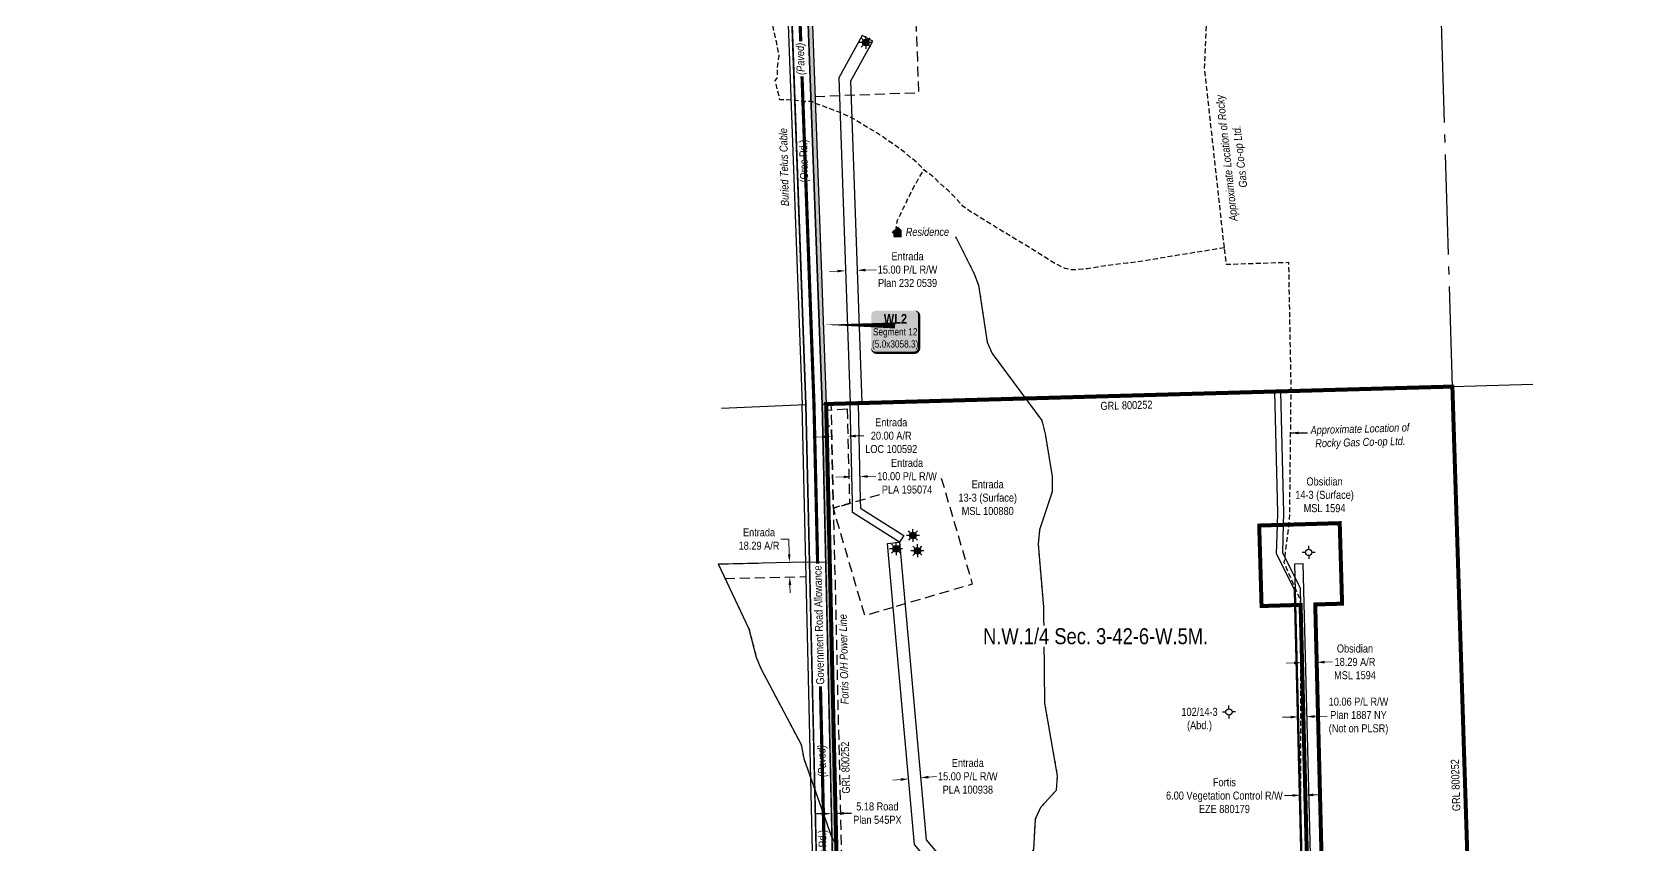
# Model space of a CAD drawing. Extents: x 632269 to 650517, y 5825252 to 5832959.
# Drawn here: x 648505 to 650517, y 5829055 to 5830070 of the extents above; entities that cross this region are included whole.
import ezdxf
from ezdxf.enums import TextEntityAlignment as Align

# ---------------------------------------------------------------- set-up
doc = ezdxf.new("R2010")
doc.units = 0
doc.header["$LTSCALE"] = 5
doc.header["$PDMODE"] = 35
doc.header["$PDSIZE"] = 10
for name, pattern in [('CENTERLINEX3', [5, 2.5, -1, 0.5, -1]), ('foc-ACCESSROAD', [3.75, 2.5, -1.25]), ('foc-FLOWLINE', [3.75, 2.5, -1.25]), ('foc-QUARTERLINE', [33, 25, -3, 2, -3]), ('foc-WHEELTRACKS', [2, 0.4, -1.6]), ('UG_PIPE', [1.875, 1.25, -0.625])]:
    doc.linetypes.add(name, pattern=pattern)
doc.layers.get('Defpoints').update_dxf_attribs({"color": 9})
for name, color, linetype in [('AS-PIPE-UG', 44, 'UG_PIPE'), ('AS-PIPE-UG-T', 44, 'Continuous'), ('AS-POWER', 104, 'foc-POWER'), ('AS-POWER-T', 104, 'Continuous'), ('AS-RESIDENCE', 14, 'Continuous'), ('AS-ROADS', 254, 'Continuous'), ('AS-TELUS', 224, 'foc-TEL'), ('C-SYMBOL', 7, 'Continuous'), ('C-WS', 13, 'foc-ACCESSROAD'), ('C-WS-S', 8, 'Continuous'), ('CG-NOTES', 7, 'Continuous'), ('F-AR', 190, 'foc-ACCESSROAD'), ('F-EZE', 190, 'foc-FLOWLINE'), ('F-RW', 190, 'Continuous'), ('F-WS', 190, 'foc-ACCESSROAD'), ('F-WS-S', 8, 'Continuous'), ('L-ROAD-T', 7, 'Continuous'), ('L-SEC', 7, 'Continuous'), ('L-SECQ', 8, 'foc-QUARTERLINE'), ('L-TITLEDB', 4, 'Continuous'), ('L-TITLEDB-T', 4, 'Continuous'), ('T-WATER-P3', 160, 'foc-WHEELTRACKS')]:
    doc.layers.add(name, color=color, linetype=linetype)
doc.layers.add('AS-TRAPPER BOUNDARY', color=7, linetype='CENTERLINEX3', true_color=0xb85c00, transparency=0.6)
doc.layers.add('AS-TRAPPER-T', color=7, linetype='Continuous', true_color=0xc26100)
doc.layers.add('P-PROPOSED-WL4', color=7, linetype='Continuous', true_color=0x5b5bc8)
for name, color, linetype, lineweight in [('C-AR-T', 13, 'Continuous', 9), ('C-WS-T', 13, 'Continuous', 9), ('F-AR-T', 190, 'Continuous', 9), ('F-EZE-T', 190, 'Continuous', 9), ('F-RW-T', 190, 'Continuous', 9), ('F-WS-T', 190, 'Continuous', 9), ('T-TEXT', 48, 'Continuous', 18)]:
    doc.layers.add(name, color=color, linetype=linetype, lineweight=lineweight)
doc.styles.add('175L', font='ARIALN.TTF', dxfattribs={"height": 20})
doc.styles.add('80', font='ARIALN.TTF', dxfattribs={"height": 10})
doc.styles.add('80CG', font='ARIALN.TTF', dxfattribs={"height": 10})
doc.styles.add('80L', font='ARIALN.TTF', dxfattribs={"height": 10})
doc.styles.add('80LS', font='ARIALNI.TTF', dxfattribs={"height": 10})
doc.styles.add('BOLD', font='ARIALNB.TTF')
doc.styles.add('foc-LtypeFont', font='ARIALN.TTF', dxfattribs={"height": 7.35})
doc.linetypes.add('foc-POWER', pattern='A,6,-1,["P",foc-LtypeFont,S=0.2,R=0,X=-0.625,Y=-0.75],-1.24,4', length=12.24)
doc.linetypes.add('foc-POWER-NOLINE', pattern='A,0,-4,["P",foc-LtypeFont,S=0.2,R=0,X=-0.625,Y=-0.75],-8.24', length=12.24)
doc.linetypes.add('foc-TEL', pattern='A,2,-1,["T",foc-LtypeFont,S=0.2,R=0,X=-0.425,Y=-0.75],-1.24,8', length=12.24)
doc.linetypes.add('foc-TEL-NOLINE', pattern='A,0,-2,["T",foc-LtypeFont,S=0.2,R=0,X=-0.425,Y=-0.75],-10.24', length=12.24)
doc.linetypes.add('foc-TOPO-flowdirection-NOLINE', pattern='A,0,[">",foc-LtypeFont,S=0.3,R=0,X=0,Y=-0.945],-20,[">",foc-LtypeFont,S=0.3,R=0,X=0,Y=-0.945],0', length=20)
doc.dimstyles.new('Compass 5 000', dxfattribs={"dimscale": 5, "dimtxt": 9, "dimasz": 2, "dimexe": 0.2, "dimexo": 0.0625, "dimgap": 0.5, "dimtad": 0, "dimtih": 1, "dimtoh": 1, "dimzin": 0, "dimdsep": 46, "dimtxsty": '80CG', "dimcen": 0.1, "dimse1": 1, "dimse2": 1, "dimclrd": 256, "dimclrt": 256, "dimaunit": 1, "dimadec": 4, "dimazin": 0, "dimtfac": 0.06, "dimtofl": 0, "dimtmove": 0, "dimatfit": 1, "dimfxl": 0.2, "dimtolj": 1, "dimtzin": 0, "dimlwd": -1, "dimarcsym": 0})

# ---------------------------------------------------------------- blocks, each defined once
blk = doc.blocks.new('*D451')
at = {"layer": 'Defpoints', "color": 0, "transparency": 16777216}
for p in [(650089.8, 5829116.8), (650089.8, 5829116.2), (650095.8, 5829116.3)]:
    blk.add_point(p, dxfattribs=at)
at = {"layer": 'F-EZE-T', "transparency": 16777216}
for p, q in [((650079.8, 5829116.6), (650069.8, 5829116.3)), ((650105.8, 5829117.2), (650115.8, 5829117.5))]:
    blk.add_line(p, q, dxfattribs=at)
for points in [[(650105.7, 5829118.9), (650105.8, 5829115.5), (650095.8, 5829117)], [(650079.7, 5829118.2), (650079.8, 5829114.9), (650089.8, 5829116.8)]]:
    blk.add_solid(points, dxfattribs=at)
at = {"layer": 'F-EZE-T', "transparency": 16777216, "insert": (649994.6, 5829116.3), "char_height": 10, "attachment_point": 5, "style": '80CG'}
blk.add_mtext('\\A1;Fortis\\P6.00 Vegetation Control R/W\\PEZE 880179', dxfattribs=at)
blk = doc.blocks.new('*D480')
at = {"layer": 'Defpoints', "color": 0, "transparency": 16777216}
for p in [(649504, 5829564.1), (649524.1, 5829565.4), (649524.1, 5829564.6)]:
    blk.add_point(p, dxfattribs=at)
at = {"layer": 'F-AR-T', "transparency": 16777216}
for p, q in [((649493.9, 5829564.7), (649483.9, 5829564.4)), ((649534.1, 5829565.7), (649544.1, 5829566))]:
    blk.add_line(p, q, dxfattribs=at)
for points in [[(649493.9, 5829566.3), (649494, 5829563), (649503.9, 5829564.9)], [(649534, 5829567.4), (649534.1, 5829564), (649524.1, 5829565.4)]]:
    blk.add_solid(points, dxfattribs=at)
at = {"layer": 'F-AR-T', "transparency": 16777216, "insert": (649578.3, 5829566), "char_height": 10, "attachment_point": 5, "style": '80CG'}
blk.add_mtext('\\A1;Entrada\\P20.00 A/R\\PLOC 100592', dxfattribs=at)
blk = doc.blocks.new('*D517')
at = {"layer": 'C-AR-T', "transparency": 16777216}
for p, q in [((650081.7, 5829282.2), (650071.7, 5829281.9)), ((650119.9, 5829283.1), (650129.9, 5829283.4))]:
    blk.add_line(p, q, dxfattribs=at)
for points in [[(650081.6, 5829283.8), (650081.7, 5829280.5), (650091.7, 5829282.4)], [(650119.9, 5829284.8), (650120, 5829281.4), (650110, 5829282.9)]]:
    blk.add_solid(points, dxfattribs=at)
at = {"layer": 'Defpoints', "color": 0, "transparency": 16777216}
for p in [(650110, 5829282.9), (650110, 5829279.9), (650091.7, 5829279.4)]:
    blk.add_point(p, dxfattribs=at)
at = {"layer": 'C-AR-T', "transparency": 16777216, "insert": (650157.8, 5829283.4), "char_height": 10, "attachment_point": 5, "style": '80CG'}
blk.add_mtext('\\A1;Obsidian\\P18.29 A/R\\PMSL 1594', dxfattribs=at)
blk = doc.blocks.new('*D626')
at = {"layer": 'Defpoints', "color": 0, "transparency": 16777216}
for p in [(649600.5, 5829132), (649615, 5829138.6), (649615.5, 5829133.4)]:
    blk.add_point(p, dxfattribs=at)
at = {"layer": 'F-RW-T', "transparency": 16777216}
for p, q in [((649625, 5829139.5), (649634.9, 5829140.4)), ((649590.1, 5829136.4), (649580.1, 5829135.5))]:
    blk.add_line(p, q, dxfattribs=at)
for points in [[(649624.8, 5829141.2), (649625.1, 5829137.8), (649615, 5829138.6)], [(649590, 5829138), (649590.3, 5829134.7), (649600.1, 5829137.3)]]:
    blk.add_solid(points, dxfattribs=at)
at = {"layer": 'F-RW-T', "transparency": 16777216, "insert": (649674, 5829140.4), "char_height": 10, "attachment_point": 5, "style": '80CG'}
blk.add_mtext('\\A1;Entrada\\P15.00 P/L R/W\\PPLA 100938', dxfattribs=at)
blk = doc.blocks.new('*D657')
at = {"layer": 'Defpoints', "color": 0, "transparency": 16777216}
for p in [(649529, 5829515.4), (649539, 5829515.6), (649539, 5829515)]:
    blk.add_point(p, dxfattribs=at)
at = {"layer": 'F-RW-T', "transparency": 16777216}
for p, q in [((649519, 5829514.5), (649509, 5829514.3)), ((649549, 5829515.2), (649559, 5829515.4))]:
    blk.add_line(p, q, dxfattribs=at)
for points in [[(649519, 5829516.2), (649519, 5829512.9), (649529, 5829514.7)], [(649548.9, 5829516.8), (649549, 5829513.5), (649539, 5829515)]]:
    blk.add_solid(points, dxfattribs=at)
at = {"layer": 'F-RW-T', "transparency": 16777216, "insert": (649598.1, 5829515.4), "char_height": 10, "attachment_point": 5, "style": '80CG', "bg_fill": 3, "box_fill_scale": 1.1, "bg_fill_color": 256, "bg_fill_true_color": 13158600, "bg_fill_transparency": 0}
blk.add_mtext('\\A1;Entrada\\P10.00 P/L R/W\\PPLA 195074', dxfattribs=at)
blk = doc.blocks.new('*D714')
at = {"layer": 'Defpoints', "color": 0, "transparency": 16777216}
for p in [(649503.6, 5829092.3), (649508.7, 5829094), (649508.8, 5829092.4)]:
    blk.add_point(p, dxfattribs=at)
at = {"layer": 'L-TITLEDB-T', "transparency": 16777216}
for p, q in [((649493.6, 5829093.6), (649483.6, 5829093.4)), ((649518.7, 5829094.2), (649528.7, 5829094.4))]:
    blk.add_line(p, q, dxfattribs=at)
for points in [[(649493.5, 5829095.3), (649493.6, 5829092), (649503.6, 5829093.8)], [(649518.7, 5829095.9), (649518.8, 5829092.5), (649508.7, 5829094)]]:
    blk.add_solid(points, dxfattribs=at)
at = {"layer": 'L-TITLEDB-T', "transparency": 16777216, "insert": (649561, 5829094.4), "char_height": 10, "attachment_point": 5, "style": '80CG'}
blk.add_mtext('\\A1;5.18 Road\\PPlan 545PX', dxfattribs=at)
blk = doc.blocks.new('GAS')
h = blk.add_hatch(color=255)
h.dxf.hatch_style = 1
edge = h.paths.add_edge_path()
edge.add_arc((0, 0), 0.9, 0, 360)
for p, q in [((-0.81, 0), (-1.62, 0)), ((-0.57, 0.57), (-1.14, 1.14)), ((0, 0.81), (0, 1.62)), ((0.57, 0.57), (1.14, 1.14)), ((1.62, 0), (0.81, 0)), ((-0.57, -0.57), (-1.14, -1.14)), ((0, -0.81), (0, -1.62)), ((1.14, -1.14), (0.57, -0.57))]:
    blk.add_line(p, q)
blk.add_circle((0, 0), 0.8)
blk = doc.blocks.new('GABD')
for p, q in [((-0.81, 0), (-1.62, 0)), ((0, 0.81), (0, 1.62)), ((1.62, 0), (0.81, 0)), ((0, -0.81), (0, -1.62))]:
    blk.add_line(p, q)
blk.add_circle((0, 0), 0.8)
blk = doc.blocks.new('*D743')
at = {"layer": 'Defpoints', "color": 0, "transparency": 16777216}
for p in [(649395.3, 5829406.6), (649451.1, 5829407.9), (649395.7, 5829388.3)]:
    blk.add_point(p, dxfattribs=at)
at = {"layer": 'F-AR-T', "transparency": 16777216}
for p, q in [((649450.4, 5829436.9), (649440.4, 5829436.9)), ((649450.9, 5829417.9), (649450.4, 5829436.9)), ((649451.7, 5829379.6), (649452, 5829369.6))]:
    blk.add_line(p, q, dxfattribs=at)
for points in [[(649452.5, 5829417.9), (649449.2, 5829417.9), (649451.1, 5829407.9)], [(649453.4, 5829379.6), (649450.1, 5829379.6), (649451.5, 5829389.6)]]:
    blk.add_solid(points, dxfattribs=at)
at = {"layer": 'F-AR-T', "transparency": 16777216, "insert": (649413.1, 5829436.9), "char_height": 10, "attachment_point": 5, "style": '80CG'}
blk.add_mtext('\\A1;Entrada\\P18.29 A/R', dxfattribs=at)
blk = doc.blocks.new('*D744')
at = {"layer": 'Defpoints', "color": 0, "transparency": 16777216}
for p in [(649470.2, 5830341.3), (649483.3, 5829838.8), (649488.5, 5829838.9)]:
    blk.add_point(p, dxfattribs=at)
at = {"layer": 'L-TITLEDB-T', "transparency": 16777216}
for p, q in [((649455, 5830340.8), (649445, 5830340.4)), ((649480.2, 5830341.7), (649502.6, 5830342.5))]:
    blk.add_line(p, q, dxfattribs=at)
for points in [[(649454.9, 5830342.5), (649455.1, 5830339.1), (649465, 5830341.2)], [(649480.1, 5830343.4), (649480.2, 5830340), (649470.2, 5830341.3)]]:
    blk.add_solid(points, dxfattribs=at)
at = {"layer": 'L-TITLEDB-T', "transparency": 16777216, "insert": (649534.9, 5830342.5), "char_height": 10, "attachment_point": 5, "style": '80CG'}
blk.add_mtext('\\A1;5.18 Road\\PPlan 545PX', dxfattribs=at)
blk = doc.blocks.new('*D746')
at = {"layer": 'Defpoints', "color": 0, "transparency": 16777216}
for p in [(649520.9, 5829778), (649535.9, 5829778.5), (649536.1, 5829772.7)]:
    blk.add_point(p, dxfattribs=at)
at = {"layer": 'F-RW-T', "transparency": 16777216}
for p, q in [((649511.1, 5829771.8), (649501.1, 5829771.4)), ((649546.1, 5829773), (649559.7, 5829773.5))]:
    blk.add_line(p, q, dxfattribs=at)
for points in [[(649511.1, 5829773.4), (649511.2, 5829770.1), (649521.1, 5829772.1)], [(649546, 5829774.7), (649546.2, 5829771.3), (649536.1, 5829772.7)]]:
    blk.add_solid(points, dxfattribs=at)
at = {"layer": 'F-RW-T', "transparency": 16777216, "insert": (649598.7, 5829773.5), "char_height": 10, "attachment_point": 5, "style": '80CG', "bg_fill": 3, "box_fill_scale": 1.1, "bg_fill_color": 256, "bg_fill_true_color": 13158600, "bg_fill_transparency": 0}
blk.add_mtext('\\A1;Entrada\\P15.00 P/L R/W\\PPlan 232 0539', dxfattribs=at)
blk = doc.blocks.new('res_occ')
for points in [[(0.1, 0.89), (-1.26, -0.37), (1.46, -0.37)], [(-0.9, -1.43), (1.1, -1.43), (1.1, -0.37), (-0.9, -0.37)]]:
    blk.add_hatch(color=14).paths.add_polyline_path(points)
at = {"color": 14}
for points in [[(0.1, 0.89), (-1.26, -0.37), (1.46, -0.37)], [(-0.9, -1.43), (1.1, -1.43), (1.1, -0.37), (-0.9, -0.37)]]:
    blk.add_lwpolyline(points, close=True, dxfattribs=at)
blk = doc.blocks.new('*U755')
h = blk.add_hatch(color=254)
edge = h.paths.add_edge_path()
edge.add_line((-24, -34.1), (24, -34.1))
edge.add_arc((24, -28.1), 6, 270, 360)
edge.add_line((30, -28.1), (30, 12.5))
edge.add_arc((24, 12.5), 6, 0, 90)
edge.add_line((24, 18.5), (-24, 18.5))
edge.add_arc((-24, 12.5), 6, 90, 180)
edge.add_line((-30, 12.5), (-30, -28.1))
edge.add_arc((-24, -28.1), 6, 180, 270)
at = {"layer": 'P-PROPOSED-WL4', "flags": 128}
blk.add_lwpolyline([(-89.9, 0.9, 0, 7.5, 0), (0, 0, 0, 0, 0)], format="xyseb", dxfattribs=at)
blk.add_lwpolyline([(-24, -34.1, 3, 3, 0), (24, -34.1, 3, 3, 0.414214), (30, -28.1, 3, 3, 0), (30, 12.5, 3, 0, 0.414214), (24, 18.5, 0, 0, 0), (-24, 18.5, 0, 0, 0.414214), (-30, 12.5, 0, 0, 0), (-30, -28.1, 0, 3, 0.414214)], format="xyseb", close=True, dxfattribs=at)
at = {"layer": 'P-PROPOSED-WL4'}
for tag, p, height, style in [('TEMP_AREA_W1_001', (-9.2, 2.2), 12, 'BOLD'), ('ENTER_TEXT_001', (-30.7, -12.9), 9, '80')]:
    blk.add_attdef(tag, p, '', height=height, dxfattribs=dict(at, style=style))
blk = doc.blocks.new('*D814')
at = {"layer": 'Defpoints', "color": 0, "transparency": 16777216}
for p in [(650087.3, 5829214.8), (650097.4, 5829215.1), (650097.4, 5829214.9)]:
    blk.add_point(p, dxfattribs=at)
at = {"layer": 'F-RW-T', "transparency": 16777216}
for p, q in [((650077.3, 5829214.4), (650067.3, 5829214.2)), ((650107.4, 5829215.2), (650123.1, 5829215.6))]:
    blk.add_line(p, q, dxfattribs=at)
for points in [[(650077.3, 5829216.1), (650077.4, 5829212.8), (650087.3, 5829214.7)], [(650107.3, 5829216.9), (650107.4, 5829213.5), (650097.4, 5829214.9)]]:
    blk.add_solid(points, dxfattribs=at)
at = {"layer": 'F-RW-T', "transparency": 16777216, "insert": (650162.2, 5829215.6), "char_height": 10, "attachment_point": 5, "style": '80CG'}
blk.add_mtext('\\A1;10.06 P/L R/W\\PPlan 1887 NY\\P(Not on PLSR)', dxfattribs=at)

msp = doc.modelspace()

# ---------------------------------------------------------------- hatches: boundary and pattern name
at = {"layer": 'P-PROPOSED-WL4', "linetype": 'Continuous'}
h = msp.add_hatch(color=256, dxfattribs=at)
h.dxf.hatch_style = 1
edge = h.paths.add_edge_path()
edge.add_line((649427.713, 5831216.814), (649414.251, 5831639.935))
edge.add_line((649414.251, 5831639.935), (649419.104, 5831644.596))
edge.add_line((649419.104, 5831644.596), (649432.76, 5831215.383))
edge.add_line((649432.76, 5831215.383), (649394.387, 5831157.346))
edge.add_arc((649254.543, 5831028.572), 190.103, 2.039974, 42.640311, ccw=False)
edge.add_line((649444.526, 5831035.339), (649467.713, 5830408.95))
edge.add_line((649467.713, 5830408.95), (649496.996, 5829605.603))
edge.add_line((649496.996, 5829605.603), (649515.473, 5828800.813))
edge.add_line((649515.473, 5828800.813), (649518.43, 5828671.992))
edge.add_line((649518.43, 5828671.992), (649493.122, 5828671.411))
edge.add_line((649493.122, 5828671.411), (649493.954, 5828636.157))
edge.add_line((649493.954, 5828636.157), (649488.775, 5828636.038))
edge.add_line((649488.775, 5828636.038), (649488.66, 5828641.036))
edge.add_line((649488.66, 5828641.036), (649488.842, 5828641.04))
edge.add_line((649488.842, 5828641.04), (649488.032, 5828676.294))
edge.add_line((649488.032, 5828676.294), (649513.318, 5828676.874))
edge.add_line((649513.318, 5828676.874), (649510.476, 5828800.698))
edge.add_line((649510.476, 5828800.698), (649491.999, 5829605.455))
edge.add_line((649491.999, 5829605.455), (649462.718, 5830408.768))
edge.add_line((649462.718, 5830408.768), (649439.531, 5831035.161))
edge.add_arc((649254.543, 5831028.572), 185.104, 2.039974, 43.848465)
edge.add_line((649388.036, 5831156.804), (649427.713, 5831216.814))

# ---------------------------------------------------------------- linework, layer by layer
at = {"layer": 'AS-PIPE-UG', "flags": 128}
for points in [[(649994.549, 5829801.086), (649969.874, 5830025.258), (649974.359, 5830127.556), (649948.034, 5830288.56), (649898.506, 5830367.637), (649874.135, 5830431.587), (649715.373, 5830711.267), (649684.081, 5830697.057)], [(649994.565, 5829800.966), (649983.766, 5829799.25), (649969.946, 5829796.658), (649957.098, 5829794.881), (649945.472, 5829792.818), (649933.067, 5829790.927), (649921.763, 5829789.024), (649909.984, 5829786.881), (649897.762, 5829784.878), (649884.915, 5829783.189), (649872.986, 5829781.658), (649861.888, 5829780.361), (649849.487, 5829778.731), (649835.905, 5829776.756), (649823.366, 5829774.691), (649813.113, 5829773.592), (649803.764, 5829773.316), (649795.547, 5829774.794), (649783.537, 5829780.789), (649770.307, 5829789.239), (649756.765, 5829797.65), (649743.035, 5829805.953), (649728.132, 5829815.022), (649715.578, 5829822.453), (649702.32, 5829830.625), (649689.906, 5829838.404), (649678.26, 5829845.539), (649667.953, 5829852.642), (649658.612, 5829862.993), (649649.006, 5829872.827), (649638.656, 5829881.737), (649629.469, 5829890.657), (649619.504, 5829897.83), (649611.448, 5829906.505), (649598.378, 5829917.289), (649585.691, 5829926.993), (649571.756, 5829936.65), (649558.513, 5829945.575), (649546.649, 5829952.371), (649536.627, 5829958.833), (649526.318, 5829964.688), (649513.997, 5829969.923), (649501.814, 5829974.574), (649491.698, 5829978.351), (649482.016, 5829981.942), (649478.957, 5829983.549), (649478.321, 5829983.606), (649475.123, 5829983.793), (649474.82, 5829983.74), (649471.226, 5829983.56), (649470.436, 5829983.053), (649464.366, 5829984.221), (649459.47, 5829984.93), (649453.221, 5829985.325), (649447.639, 5829985.586), (649442.407, 5829985.739), (649439.209, 5829985.742), (649433.469, 5830010.019), (649435.935, 5830012.837), (649436.117, 5830025.697), (649438.397, 5830041.008), (649430.138, 5830079.921), (649424.66, 5830102.904), (649422.845, 5830114.286), (649427.636, 5830129.489), (649430.048, 5830140.251), (649427.423, 5830148.925), (649421.891, 5830157.097), (649415.124, 5830160.388), (649394.676, 5830160.149), (649381.518, 5830160.189), (649365.815, 5830160.368), (649352.861, 5830160.688), (649340.373, 5830161.228)], [(649585.899, 5829821.976), (649584.524, 5829826.108), (649586.021, 5829835.552), (649590.04, 5829842.481), (649593.667, 5829850.898), (649596.766, 5829857.145), (649599.719, 5829863.313), (649602.786, 5829869.51), (649607.491, 5829878.646), (649612.079, 5829886.513), (649617.434, 5829895.596), (649619.504, 5829897.83)], [(650090.34, 5828809.595), (650089.864, 5829360.264), (650069.467, 5829407.029), (650076.174, 5829461.596), (650078.052, 5829626.868), (650075.123, 5829782.359), (649997.288, 5829779.862), (649994.565, 5829800.966), (649994.552, 5829801.085)]]:
    msp.add_lwpolyline(points, dxfattribs=at)
at = {"layer": 'AS-ROADS', "const_width": 3.999, "flags": 128}
msp.add_lwpolyline([(649522.322, 5827867.054), (649519.374, 5827966.977), (649500.244, 5828800.325), (649481.765, 5829605.197), (649452.485, 5830408.381), (649428.074, 5831067.854, 0.28531275), (649282.256, 5831204.281), (648607.063, 5831183.722), (648506.899, 5831180.67)], format="xyb", dxfattribs=at)
at = {"layer": 'AS-TELUS', "flags": 128}
msp.add_lwpolyline([(649509.321, 5827966.714), (649508.859, 5827986.826), (649490.19, 5828800.094), (649471.713, 5829604.898), (649442.435, 5830408.014), (649419.475, 5831028.268), (649419.108, 5831038.206)], dxfattribs=at)
at = {"layer": 'AS-TRAPPER BOUNDARY', "const_width": 4.998, "flags": 128}
msp.add_lwpolyline([(650497.083, 5828584.468), (650312.773, 5828582.015), (650210.043, 5828580.649), (650210.862, 5828552.829), (650110.37, 5828549.872), (650107.413, 5828650.365), (650103.246, 5828817.519), (650089.857, 5829354.642), (650041.077, 5829353.205), (650038.116, 5829453.813), (650138.724, 5829456.775), (650141.686, 5829356.166), (650108.149, 5829355.179), (650121.539, 5828818.04), (650125.706, 5828650.903), (650207.907, 5828653.322), (650209.507, 5828598.927), (650312.191, 5828600.293), (650496.508, 5828602.751)], dxfattribs=at)
at = {"layer": 'C-WS', "flags": 128}
msp.add_lwpolyline([(650138.724, 5829456.775), (650141.686, 5829356.166), (650108.149, 5829355.179), (650121.539, 5828818.04), (650121.888, 5828804.046), (650122.07, 5828796.72), (650122.445, 5828781.712), (650125.706, 5828650.903), (650107.413, 5828650.365), (650107.183, 5828659.588), (650106.684, 5828679.583), (650104.152, 5828781.192), (650103.777, 5828796.2), (650103.595, 5828803.526), (650103.246, 5828817.52), (650102.931, 5828830.175), (650089.857, 5829354.642), (650083.856, 5829354.465), (650082.535, 5829354.426), (650041.077, 5829353.205), (650038.116, 5829453.813), (650060.872, 5829454.483), (650068.207, 5829454.699), (650138.724, 5829456.775)], close=True, dxfattribs=at)
at = {"layer": 'F-AR', "flags": 128}
msp.add_lwpolyline([(649523.191, 5829599.49), (649526.24, 5829481.514), (649505.987, 5829475.593), (649503.63, 5829578.222), (649497.633, 5829577.845), (649497.174, 5829597.855), (649503.171, 5829598.232), (649523.191, 5829599.49)], close=True, dxfattribs=at)
at = {"layer": 'F-EZE', "flags": 128}
for points in [[(649521.474, 5828800.983), (649539.912, 5827997.738), (649533.911, 5827997.563), (649515.473, 5828800.813), (649497.633, 5829577.845), (649497.173, 5829597.855), (649496.996, 5829605.603), (649502.998, 5829605.77), (649503.17, 5829598.232), (649503.63, 5829578.222), (649505.987, 5829475.593), (649521.474, 5828800.983)], [(650108.834, 5828602.06), (650108.966, 5828597.59), (650102.725, 5828597.507), (650101.177, 5828659.624), (650100.683, 5828679.441), (650097.244, 5828817.349), (650083.856, 5829354.465), (650089.857, 5829354.642), (650102.931, 5828830.175), (650103.246, 5828817.52), (650103.595, 5828803.526), (650103.777, 5828796.2), (650104.152, 5828781.192), (650106.684, 5828679.583), (650107.183, 5828659.588), (650107.413, 5828650.365), (650108.834, 5828602.06)]]:
    msp.add_lwpolyline(points, close=True, dxfattribs=at)
at = {"layer": 'F-RW'}
for points in [[(649541.943, 5829606.964), (649527.777, 5830009.462), (649555.145, 5830058.913), (649542.025, 5830066.174), (649512.645, 5830013.087), (649526.958, 5829606.437)], [(650095.608, 5828829.993), (650082.535, 5829354.426), (650082.051, 5829373.842), (650059.883, 5829418.444), (650060.872, 5829454.483), (650061.288, 5829469.663), (650057.51, 5829621.23), (650064.832, 5829621.435), (650068.617, 5829469.654), (650068.207, 5829454.699), (650067.256, 5829420.068), (650089.334, 5829375.648), (650089.857, 5829354.642), (650102.931, 5828830.175)]]:
    msp.add_lwpolyline(points, dxfattribs=at)
for points in [[(649593.868, 5829441.289), (649588.513, 5829432.845), (649529.981, 5829469.964), (649529.703, 5829482.526), (649526.958, 5829606.437), (649536.951, 5829606.715), (649539.634, 5829485.429), (649539.853, 5829475.542), (649593.868, 5829441.289)], [(649893.193, 5828658.622), (649880.642, 5828624.638), (649866.569, 5828629.836), (649880.678, 5828668.034), (649862.588, 5828700.102), (649802.481, 5828806.654), (649801.197, 5828808.925), (649773.292, 5828858.395), (649607.467, 5829055.127), (649580.761, 5829351.585), (649573.562, 5829431.499), (649588.513, 5829432.845), (649621.991, 5829061.189), (649785.655, 5828867.011), (649818.146, 5828809.407), (649869.724, 5828717.981), (649897.156, 5828669.353), (649893.193, 5828658.622)]]:
    msp.add_lwpolyline(points, close=True, dxfattribs=at)
at = {"layer": 'F-RW', "flags": 128}
msp.add_lwpolyline([(650504.209, 5828357.613), (650218.394, 5828595.761), (650163.075, 5828598.668), (650102.602, 5828602.45), (650082.568, 5829406.122), (650092.622, 5829406.372), (650112.426, 5828611.912), (650163.653, 5828608.709), (650222.262, 5828605.628), (650510.646, 5828365.339)], dxfattribs=at)
at = {"layer": 'F-WS', "flags": 128}
msp.add_lwpolyline([(649482.985, 5829990.015), (649612.857, 5829994.75), (649608.122, 5830124.621), (649478.251, 5830119.886)], dxfattribs=at)
msp.add_lwpolyline([(649580.761, 5829351.585), (649545.281, 5829341.211), (649505.987, 5829475.593), (649526.24, 5829481.514), (649640.369, 5829514.874), (649679.642, 5829380.5), (649600.216, 5829357.274), (649595.445, 5829355.879), (649580.761, 5829351.585)], close=True, dxfattribs=at)
at = {"layer": 'L-SEC'}
for p, q in [((649442.435, 5830408.014), (649471.713, 5829604.898)), ((649462.538, 5830408.747), (649491.816, 5829605.631)), ((649491.824, 5829605.36), (650279.497, 5829627.436)), ((650279.497, 5829627.436), (650380.209, 5829630.246)), ((649366.404, 5829600.597), (649471.713, 5829604.898)), ((649471.713, 5829604.898), (649490.19, 5828800.094)), ((649491.824, 5829605.36), (649510.302, 5828800.556))]:
    msp.add_line(p, q, dxfattribs=at)
at = {"layer": 'L-SECQ'}
for q in [(650256.857, 5830389.898), (650305.121, 5828823.219)]:
    msp.add_line((650279.497, 5829627.436), q, dxfattribs=at)
at = {"layer": 'L-TITLEDB'}
for p, q in [((649437.351, 5830407.794), (649466.808, 5829604.718)), ((649467.713, 5830408.936), (649496.991, 5829605.82)), ((649466.717, 5829604.75), (649485.194, 5828799.927))]:
    msp.add_line(p, q, dxfattribs=at)
msp.add_lwpolyline([(649534.022, 5827992.734), (649534.141, 5827987.558), (649528.962, 5827987.407), (649528.732, 5827997.411), (649510.293, 5828800.665), (649491.817, 5829605.459), (649496.996, 5829605.603), (649497.174, 5829597.855), (649497.633, 5829577.845), (649515.473, 5828800.813), (649533.911, 5827997.563), (649534.022, 5827992.734)], close=True, dxfattribs=at)
at = {"layer": 'T-WATER-P3', "flags": 128}
for points in [[(649658.748, 5829814.857), (649682.118, 5829768.474), (649687.537, 5829754.225), (649698.155, 5829682.96), (649704.358, 5829668.786), (649766.345, 5829585.181), (649770.553, 5829568.561), (649779.498, 5829515.059), (649779.225, 5829496.091), (649763.769, 5829448.22), (649761.777, 5829430.54), (649768.431, 5829352.422), (649769.888, 5829231.993), (649785.8, 5829141.113), (649784.21, 5829122.849), (649764.875, 5829101.278), (649758.135, 5829086.739), (649755.948, 5829049.178), (649745.605, 5829020.269), (649737.646, 5829008.853), (649713.98, 5828993.371), (649688.33, 5828979.499), (649677.405, 5828969.94), (649668.894, 5828940.927), (649658.617, 5828931.704), (649646.22, 5828924.543), (649619.126, 5828916.145), (649607.103, 5828910.43), (649597.351, 5828901.082), (649581.439, 5828897.669), (649566.787, 5828891.879)], [(649361.94, 5829405.805), (649400.479, 5829324.906), (649409.643, 5829289.519), (649415.326, 5829275.208), (649465.626, 5829180.138), (649468.929, 5829162.787), (649503.768, 5829064.833), (649508.459, 5829056.263), (649532.895, 5828973.603), (649566.787, 5828891.879)]]:
    msp.add_lwpolyline(points, dxfattribs=at)
at = {"layer": 'T-WATER-P3', "linetype": 'foc-TOPO-flowdirection-NOLINE', "flags": 128}
for points in [[(649658.748, 5829814.857), (649682.118, 5829768.474), (649687.537, 5829754.225), (649698.155, 5829682.96), (649704.358, 5829668.786), (649766.345, 5829585.181), (649770.553, 5829568.561), (649779.498, 5829515.059), (649779.225, 5829496.091), (649763.769, 5829448.22), (649761.777, 5829430.54), (649768.431, 5829352.422), (649769.888, 5829231.993), (649785.8, 5829141.113), (649784.21, 5829122.849), (649764.875, 5829101.278), (649758.135, 5829086.739), (649755.948, 5829049.178), (649745.605, 5829020.269), (649737.646, 5829008.853), (649713.98, 5828993.371), (649688.33, 5828979.499), (649677.405, 5828969.94), (649668.894, 5828940.927), (649658.617, 5828931.704), (649646.22, 5828924.543), (649619.126, 5828916.145), (649607.103, 5828910.43), (649597.351, 5828901.082), (649581.439, 5828897.669), (649566.787, 5828891.879)], [(649361.94, 5829405.805), (649400.479, 5829324.906), (649409.643, 5829289.519), (649415.326, 5829275.208), (649465.626, 5829180.138), (649468.929, 5829162.787), (649503.768, 5829064.833), (649508.459, 5829056.263), (649532.895, 5828973.603), (649566.787, 5828891.879)]]:
    msp.add_lwpolyline(points, dxfattribs=at)

# ---------------------------------------------------------------- block references
at = {"layer": 'C-WS-S', "xscale": 4.998345000000032, "yscale": 4.998345000000032, "zscale": 4.998345000000032, "rotation": 0.08236396073204832}
for p in [(649546.49, 5830057.352), (649605.421, 5829441.349), (649584.304, 5829424.783), (649611.022, 5829422.262)]:
    msp.add_blockref('GAS', p, dxfattribs=at)
at = {"layer": 'CG-NOTES'}
ref = msp.add_blockref('*U755', (649583.216, 5829703.82), dxfattribs=dict(at, xscale=0.9993741078217456, yscale=0.9993741078217456, zscale=0.9993741078217456))
ref.add_attrib('TEMP_AREA_W1_001', 'WL2', (649569.04, 5829706.063), dxfattribs={"layer": 'P-PROPOSED-WL4', "height": 11.9925, "style": 'BOLD'})
ref.add_attrib('ENTER_TEXT_001', 'Segment 12', (649555.472, 5829691.352), dxfattribs={"layer": 'P-PROPOSED-WL4', "height": 8.9944, "style": '80'})
ref.add_attrib('ENTER_TEXT_002', '(5.0x3058.3)', (649554.288, 5829676.208), dxfattribs={"layer": 'P-PROPOSED-WL4', "height": 8.99437, "style": '80'})
at = {"layer": 'F-WS-S', "xscale": 4.998345000000032, "yscale": 4.998345000000032, "zscale": 4.998345000000032, "rotation": 0.08236396073204832}
for p in [(650099.975, 5829420.236), (650000.283, 5829220.809)]:
    msp.add_blockref('GABD', p, dxfattribs=at)

# ---------------------------------------------------------------- texts
at = {"layer": 'L-ROAD-T', "style": '80L'}
for p in [(649468.811, 5829909.246), (649492.657, 5829046.726)]:
    msp.add_text('(Oras Rd.)', height=9.9968, rotation=91.352047, dxfattribs=at).set_placement(p, align=Align.MIDDLE_CENTER)
at = {"layer": 'T-TEXT', "style": '80LS'}
msp.add_text('(Paved)', height=9.9968, rotation=91.352047, dxfattribs=at).set_placement((649491.467, 5829159.632), align=Align.MIDDLE_CENTER)

# ---------------------------------------------------------------- dimensions: what is measured, and where the dimension line sits
at = {"layer": 'C-AR-T'}
dim = msp.add_aligned_dim(p1=(650091.732, 5829279.411), p2=(650110.027, 5829279.867), distance=2.998, text='Obsidian\\P18.29 A/R\\PMSL 1594', dimstyle='Compass 5 000', dxfattribs=at)
dim.commit()
dim.dimension.update_dxf_attribs({"geometry": '*D517', "text_midpoint": (650157.848, 5829283.362)})
at = {"layer": 'F-AR-T'}
dim = msp.add_aligned_dim(p1=(649503.955, 5829564.083), p2=(649524.093, 5829564.604), distance=0.833, text='Entrada\\P20.00 A/R\\PLOC 100592', dimstyle='Compass 5 000', dxfattribs=at)
dim.commit()
dim.dimension.update_dxf_attribs({"geometry": '*D480', "text_midpoint": (649578.335, 5829565.953)})
dim = msp.add_linear_dim(base=(649451.085, 5829407.892), p1=(649395.686, 5829388.296), p2=(649395.257, 5829406.585), angle=91.341457, text='Entrada\\P18.29 A/R', dimstyle='Compass 5 000', dxfattribs=at)
dim.commit()
dim.dimension.update_dxf_attribs({"geometry": '*D743', "text_midpoint": (649413.124, 5829436.917), "dimtype": 161})
at = {"layer": 'F-EZE-T', "color": 3}
dim = msp.add_aligned_dim(p1=(650095.798, 5829116.313), p2=(650089.796, 5829116.163), distance=-0.652, text='Fortis\\P6.00 Vegetation Control R/W\\PEZE 880179', dimstyle='Compass 5 000', dxfattribs=at)
dim.commit()
dim.dimension.update_dxf_attribs({"geometry": '*D451', "text_midpoint": (649994.632, 5829116.317)})
at = {"layer": 'F-RW-T', "color": 2}
dim = msp.add_linear_dim(base=(650097.393, 5829214.944), p1=(650087.337, 5829214.82), p2=(650097.39, 5829215.071), angle=1.427972, text='10.06 P/L R/W\\PPlan 1887 NY\\P(Not on PLSR)', dimstyle='Compass 5 000', dxfattribs=at)
dim.commit()
dim.dimension.update_dxf_attribs({"geometry": '*D814', "text_midpoint": (650162.164, 5829215.584), "dimtype": 161})
at = {"layer": 'F-RW-T'}
dim = msp.add_aligned_dim(p1=(649600.54, 5829132.021), p2=(649615.489, 5829133.368), distance=5.252, text='Entrada\\P15.00 P/L R/W\\PPLA 100938', dimstyle='Compass 5 000', dxfattribs=at)
dim.commit()
dim.dimension.update_dxf_attribs({"geometry": '*D626', "text_midpoint": (649674.02, 5829140.393)})

# ---------------------------------------------------------------- next in the draw order: texts
at = {"layer": 'AS-PIPE-UG-T', "insert": (650007.134, 5829914.049), "char_height": 9.99669, "width": 158.51273, "attachment_point": 5, "rotation": 96.281261, "style": '80CG', "bg_fill": 2}
msp.add_mtext('\\A1;{\\fArial Narrow|b0|i1|c0|p34;Approximate Location of Rocky Gas Co-op Ltd.}', dxfattribs=at)
at = {"layer": 'AS-TELUS', "linetype": 'foc-TEL-NOLINE', "insert": (649444.403, 5829901.653), "char_height": 9.99669, "width": 97.2097, "attachment_point": 5, "rotation": 91.314948, "style": '80CG', "bg_fill": 3, "box_fill_scale": 1.15, "bg_fill_color": 256, "bg_fill_true_color": 256, "bg_fill_transparency": 0}
msp.add_mtext('\\A1;{\\fArial Narrow|b0|i1|c0|p34;Buried Telus Cable}', dxfattribs=at)
at = {"layer": 'C-SYMBOL', "color": 3, "insert": (649833.654, 5829325.514), "char_height": 19.9935, "width": 282.70659, "attachment_point": 2, "style": '175L', "bg_fill": 3, "box_fill_scale": 1.15, "bg_fill_color": 256, "bg_fill_true_color": 256, "bg_fill_transparency": 0}
msp.add_mtext('N.W.1/4 Sec. 3-42-6-W.5M.', dxfattribs=at)
at = {"layer": 'L-ROAD-T', "insert": (649482.895, 5829329.35), "char_height": 9.99675, "width": 150.19092, "attachment_point": 2, "rotation": 91.352047, "style": '80L', "bg_fill": 3, "box_fill_scale": 1.15, "bg_fill_color": 256, "bg_fill_true_color": 256, "bg_fill_transparency": 0}
msp.add_mtext('Government Road Allowance', dxfattribs=at)

# ---------------------------------------------------------------- next in the draw order: linework, layer by layer
at = {"layer": 'AS-POWER', "linetype": 'foc-POWER-NOLINE', "flags": 128}
for points in [[(649491.824, 5829605.36), (649462.54, 5830408.555), (649433.292, 5831198.846), (649417.264, 5831702.585)], [(649528.967, 5827987.413), (649510.302, 5828800.556), (649491.824, 5829605.36)]]:
    msp.add_lwpolyline(points, dxfattribs=at)
at = {"layer": 'AS-POWER', "flags": 128}
msp.add_lwpolyline([(649361.94, 5829405.805), (649470.765, 5829408.353), (649496.351, 5829408.207)], dxfattribs=at)
at = {"layer": 'AS-TRAPPER BOUNDARY', "flags": 128}
msp.add_lwpolyline([(650514.926, 5828016.427, 4.998, 4.998, 0), (650462.578, 5828014.834, 4.998, 4.998, 0), (650440.308, 5828088.27, 4.998, 4.998, 0), (650439.532, 5828115.826, 4.998, 4.998, 0), (650422.386, 5828178.905, 4.998, 4.998, 0), (650361.742, 5828267.693, 4.998, 4.998, 0), (650361.176, 5828285.481, 4.998, 4.998, 0), (650322.233, 5828284.773, 4.998, 4.998, 0), (650323.688, 5828239.083, 4.998, 4.998, 0), (650356.52, 5828239.678, 4.998, 4.998, 0), (650403.867, 5828170.36, 4.998, 4.998, 0), (650418.134, 5828117.868, 4.998, 4.998, 0), (650393.765, 5828117.181, 4.998, 4.998, 0), (650395.053, 5828071.49, 4.998, 4.998, 0), (650424.131, 5828072.309, 4.998, 4.998, 0), (650441.754, 5828014.197, 4.998, 4.998, 0), (650331.005, 5828010.829, 4.998, 4.998, 0), (649534.141, 5827987.558, 4.998, 4.998, 0), (649515.473, 5828800.813, 4.998, 4.998, 0), (649496.996, 5829605.603, 4.998, 4.998, 0), (650279.497, 5829627.436, 4.998, 4.998, 0), (650305.121, 5828823.219, 4.998, 4.998, 0), (650405.47, 5828826.081, 0, 0, 0)], format="xyseb", dxfattribs=at)
at = {"layer": 'F-AR', "flags": 128}
for points in [[(649361.94, 5829405.805), (649470.765, 5829408.353)], [(649370.562, 5829387.708), (649471.194, 5829390.064)]]:
    msp.add_lwpolyline(points, dxfattribs=at)

# ---------------------------------------------------------------- next in the draw order: texts
at = {"layer": 'AS-PIPE-UG-T', "insert": (650164.281, 5829564.868), "char_height": 9.99669, "width": 125.10633, "attachment_point": 5, "rotation": 1.593959, "style": '80CG', "bg_fill": 3, "box_fill_scale": 1.15, "bg_fill_color": 256, "bg_fill_true_color": 256, "bg_fill_transparency": 0}
msp.add_mtext('\\A1;{\\fArial Narrow|b0|i1|c0|p34;Approximate Location of Rocky Gas Co-op Ltd.}', dxfattribs=at)
at = {"layer": 'AS-POWER-T', "insert": (649519.006, 5829286.759), "char_height": 9.99669, "width": 112.47067, "attachment_point": 5, "rotation": 91.315006, "style": '80CG', "bg_fill": 3, "box_fill_scale": 1.15, "bg_fill_color": 256, "bg_fill_true_color": 256, "bg_fill_transparency": 0}
msp.add_mtext('\\A1;{\\fArial Narrow|b0|i1|c0|p34;Fortis O/H Power Line}', dxfattribs=at)
at = {"layer": 'AS-TRAPPER-T', "char_height": 9.99669, "width": 64.43746, "attachment_point": 5, "style": '80CG', "bg_fill": 3, "box_fill_scale": 1.15, "bg_fill_color": 256, "bg_fill_true_color": 256, "bg_fill_transparency": 0}
for insert, rotation in [((649872.276, 5829604.028), 1.605433), ((649521.179, 5829151.27), 91.314954), ((650283.607, 5829129.439), 91.824935)]:
    msp.add_mtext('\\A1;GRL 800252', dxfattribs=dict(at, insert=insert, rotation=rotation))
at = {"layer": 'C-WS-T', "insert": (650119.771, 5829492.099), "char_height": 9.99669, "width": 72.60666, "attachment_point": 5, "style": '80CG', "bg_fill": 2}
msp.add_mtext('\\A1;Obsidian\\P14-3 (Surface)\\PMSL 1594', dxfattribs=at)
at = {"layer": 'F-WS-S', "insert": (649963.527, 5829211.172), "char_height": 9.99669, "width": 44.7714, "attachment_point": 5, "style": '80CG', "bg_fill": 2}
msp.add_mtext('\\A1;102/14-3\\P(Abd.)', dxfattribs=at)
at = {"layer": 'F-WS-T', "insert": (649698.878, 5829488.57), "char_height": 9.99669, "width": 72.60666, "attachment_point": 5, "style": '80CG', "bg_fill": 2}
msp.add_mtext('\\A1;Entrada\\P13-3 (Surface)\\PMSL 100880', dxfattribs=at)

# ---------------------------------------------------------------- next in the draw order: dimensions: what is measured, and where the dimension line sits
at = {"layer": 'F-RW-T'}
dim = msp.add_linear_dim(base=(649536.112, 5829772.655), p1=(649520.921, 5829777.951), p2=(649535.907, 5829778.478), angle=2.015728, text='Entrada\\P15.00 P/L R/W\\PPlan 232 0539', dimstyle='Compass 5 000', override={"dimtfill": 1}, dxfattribs=at)
dim.commit()
dim.dimension.update_dxf_attribs({"geometry": '*D746', "text_midpoint": (649598.739, 5829773.483), "dimtype": 161})
dim = msp.add_aligned_dim(p1=(649528.975, 5829515.362), p2=(649538.967, 5829515.583), distance=-0.623, text='Entrada\\P10.00 P/L R/W\\PPLA 195074', dimstyle='Compass 5 000', override={"dimtfill": 1}, dxfattribs=at)
dim.commit()
dim.dimension.update_dxf_attribs({"geometry": '*D657', "text_midpoint": (649598.059, 5829515.403)})

# ---------------------------------------------------------------- next in the draw order: block references
at = {"layer": 'AS-RESIDENCE', "xscale": 4.998375, "yscale": 4.998375, "zscale": 4.998375}
msp.add_blockref('res_occ', (649585.899, 5829821.976), dxfattribs=at)

# ---------------------------------------------------------------- next in the draw order: dimensions: what is measured, and where the dimension line sits
at = {"layer": 'L-TITLEDB-T'}
dim = msp.add_linear_dim(base=(649470.177, 5830341.349), p1=(649483.317, 5829838.761), p2=(649488.492, 5829838.95), angle=2.087822, text='5.18 Road\\PPlan 545PX', dimstyle='Compass 5 000', dxfattribs=at)
dim.commit()
dim.dimension.update_dxf_attribs({"geometry": '*D744', "text_midpoint": (649534.86, 5830342.531), "dimtype": 161})
dim = msp.add_aligned_dim(p1=(649503.604, 5829092.282), p2=(649508.778, 5829092.401), distance=1.568, text='5.18 Road\\PPlan 545PX', dimstyle='Compass 5 000', dxfattribs=at)
dim.commit()
dim.dimension.update_dxf_attribs({"geometry": '*D714', "text_midpoint": (649561.012, 5829094.427)})

# ---------------------------------------------------------------- next in the draw order: leaders
at = {"layer": 'AS-PIPE-UG-T', "path_type": 1}
msp.add_leader([(650077.4, 5829569.468), (650098.34, 5829569.463)], dimstyle='Compass 5 000', override={"dimgap": 0.5, "dimtad": 0}, dxfattribs=at)

# ---------------------------------------------------------------- next in the draw order: texts
at = {"layer": 'AS-RESIDENCE', "insert": (649623.504, 5829820.666), "char_height": 9.99669, "width": 53.92935, "attachment_point": 5, "style": '80CG', "bg_fill": 2}
msp.add_mtext('\\A1;{\\fArial Narrow|b0|i1|c0|p34;Residence}', dxfattribs=at)
at = {"layer": 'T-TEXT', "insert": (649459.652, 5830036.771), "char_height": 9.9968, "width": 40.93253, "attachment_point": 2, "rotation": 91.352047, "style": '80LS', "bg_fill": 3, "box_fill_scale": 1.15, "bg_fill_color": 256, "bg_fill_true_color": 256, "bg_fill_transparency": 0}
msp.add_mtext('(Paved)', dxfattribs=at)

doc.saveas('drawing.dxf')
